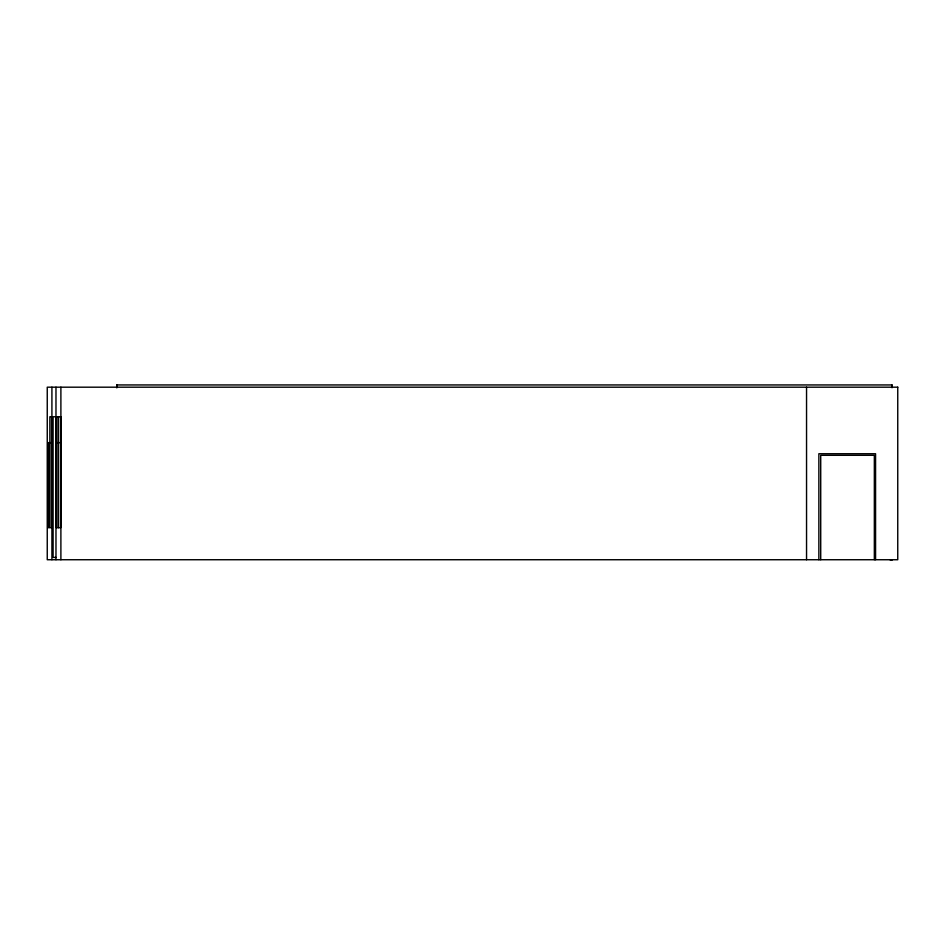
<?xml version="1.0" encoding="UTF-8"?>
<svg xmlns="http://www.w3.org/2000/svg" width="945" height="945" viewBox="0 0 945 945"><rect width="100%" height="100%" fill="white"/><g stroke="black" fill="none" stroke-linecap="round" stroke-linejoin="round"><path stroke-width="1.42" d="M892.151 560.054L889.942 559.735M892.08 384.946L116.814 384.946L116.814 387.745M61.271 416.769L53.097 416.769L53.097 557.42L56.003 557.42M49.861 442.65L51.573 442.65M56.357 442.65L60.752 442.65M892.009 384.946L892.009 387.745M875.566 559.735L875.566 453.742L818.866 453.742L818.866 559.735M874.338 559.735L874.338 455.301L820.721 455.301L820.721 559.735M806.546 387.19L806.546 559.735M116.885 384.946L116.885 387.592M60.893 387.19L60.893 559.735M60.752 416.769L60.752 527.688L56.357 527.688L56.357 416.769M58.59 416.769L58.59 527.688M56.877 416.769L56.877 527.499M55.979 387.19L55.979 559.735M51.916 387.19L51.916 559.735M897.75 387.19L47.25 387.19L47.25 559.735L897.75 559.735L897.75 387.19M51.573 416.769L49.861 416.769L49.861 527.688L51.573 527.688L51.573 416.769M49.093 442.65L48.006 442.65L48.006 527.688L49.093 527.688L49.093 442.65"/></g></svg>
